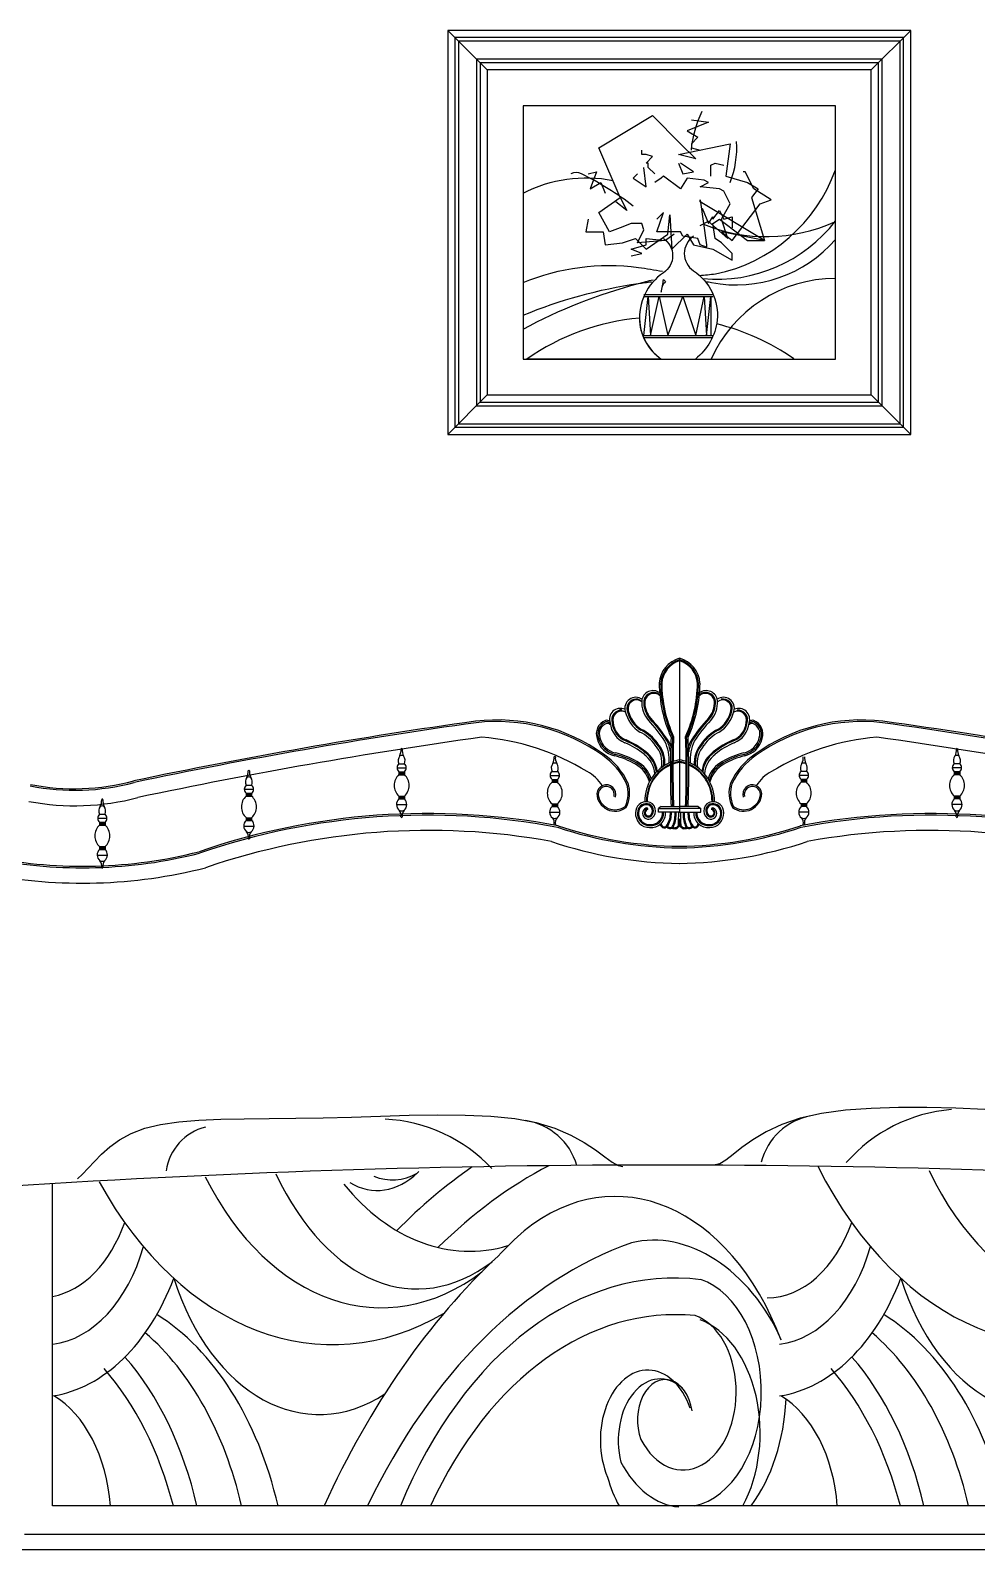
# Model space of a CAD drawing. Header units: millimetres. Extents: x 6388 to 59789, y -18725 to 8137.
# Drawn here: x 11457 to 12683, y 4388 to 6356 of the extents above; entities that cross this region are included whole.
import ezdxf

# ---------------------------------------------------------------- set-up
doc = ezdxf.new("R2010")
doc.units = ezdxf.units.MM

# ---------------------------------------------------------------- blocks, each defined once
blk = doc.blocks.new('A$C705A3933')
for p, q in [((1293.7, 1956.6), (1242.6, 2007.7)), ((1791.4, 1956.6), (1842.6, 2007.7)), ((1496.8, 1665.7), (1586.1, 1665.7)), ((1496.8, 1662.9), (1586.1, 1662.9)), ((1496.8, 1612.7), (1502.4, 1662.9)), ((1502.4, 1662.9), (1505.2, 1612.7)), ((1505.2, 1612.7), (1516.3, 1662.9)), ((1516.3, 1662.9), (1527.5, 1612.7)), ((1527.5, 1612.7), (1547, 1662.9)), ((1547, 1662.9), (1563.8, 1612.7)), ((1563.8, 1612.7), (1574.9, 1662.9)), ((1574.9, 1662.9), (1577.7, 1612.7)), ((1577.7, 1612.7), (1583.3, 1662.9)), ((1583.3, 1662.9), (1583.3, 1612.7)), ((1496.8, 1612.7), (1586.1, 1612.7)), ((1496.8, 1609.9), (1586.1, 1609.9)), ((1293.7, 1535.5), (1242.6, 1484.4)), ((1791.4, 1535.5), (1842.6, 1484.4)), ((1543, 1194.5), (1543, 995)), ((1176.8, 1052.7), (1188.8, 1052.7)), ((1179.2, 1057.9), (1186.3, 1057.9)), ((1179.2, 1047.5), (1186.3, 1047.5)), ((1179.2, 1047.5), (1179.2, 1043.8)), ((1179.2, 1047), (1186.3, 1047)), ((1179.2, 1046.7), (1186.3, 1046.7)), ((1179.2, 1046.3), (1186.3, 1046.3)), ((1179.2, 1045.8), (1186.3, 1045.8)), ((1179.2, 1045.6), (1186.3, 1045.6)), ((1179.2, 1045.1), (1186.3, 1045.1)), ((1179.2, 1044.6), (1186.3, 1044.6)), ((1179.2, 1043.7), (1186.3, 1043.7)), ((1186.3, 1047.5), (1186.3, 1043.8)), ((1377.7, 1048), (1384.8, 1048)), ((1707.5, 1048), (1700.4, 1048)), ((1908.4, 1052.7), (1896.3, 1052.7)), ((1905.9, 1057.9), (1898.8, 1057.9)), ((1905.9, 1047.5), (1898.8, 1047.5)), ((1898.8, 1047.5), (1898.8, 1043.8)), ((1905.9, 1047), (1898.8, 1047)), ((1905.9, 1046.7), (1898.8, 1046.7)), ((1905.9, 1046.3), (1898.8, 1046.3)), ((1905.9, 1045.8), (1898.8, 1045.8)), ((1905.9, 1045.6), (1898.8, 1045.6)), ((1905.9, 1045.1), (1898.8, 1045.1)), ((1905.9, 1044.6), (1898.8, 1044.6)), ((1905.9, 1043.7), (1898.8, 1043.7)), ((1905.9, 1047.5), (1905.9, 1043.8)), ((978.8, 1024.8), (990.9, 1024.8)), ((981.3, 1030), (988.4, 1030)), ((1375.2, 1042.8), (1387.2, 1042.8)), ((1377.7, 1037.6), (1384.8, 1037.6)), ((1377.7, 1037.6), (1377.7, 1033.9)), ((1377.7, 1037.1), (1384.8, 1037.1)), ((1377.7, 1036.9), (1384.8, 1036.9)), ((1377.7, 1036.4), (1384.8, 1036.4)), ((1377.7, 1035.9), (1384.8, 1035.9)), ((1377.7, 1035.7), (1384.8, 1035.7)), ((1377.7, 1035.2), (1384.8, 1035.2)), ((1377.7, 1034.8), (1384.8, 1034.8)), ((1377.7, 1033.8), (1384.8, 1033.8)), ((1384.8, 1037.6), (1384.8, 1033.9)), ((1709.9, 1042.8), (1697.9, 1042.8)), ((1700.4, 1037.6), (1700.4, 1033.9)), ((1707.5, 1037.6), (1700.4, 1037.6)), ((1707.5, 1037.1), (1700.4, 1037.1)), ((1707.5, 1036.9), (1700.4, 1036.9)), ((1707.5, 1036.4), (1700.4, 1036.4)), ((1707.5, 1035.9), (1700.4, 1035.9)), ((1707.5, 1035.7), (1700.4, 1035.7)), ((1707.5, 1035.2), (1700.4, 1035.2)), ((1707.5, 1034.8), (1700.4, 1034.8)), ((1707.5, 1033.8), (1700.4, 1033.8)), ((1707.5, 1037.6), (1707.5, 1033.9)), ((981.3, 1019.6), (988.4, 1019.6)), ((981.3, 1019.6), (981.3, 1015.9)), ((981.3, 1019.1), (988.4, 1019.1)), ((981.3, 1018.9), (988.4, 1018.9)), ((981.3, 1018.4), (988.4, 1018.4)), ((981.3, 1018), (988.4, 1018)), ((981.3, 1017.7), (988.4, 1017.7)), ((981.3, 1017.2), (988.4, 1017.2)), ((981.3, 1016.8), (988.4, 1016.8)), ((981.3, 1015.8), (988.4, 1015.8)), ((988.4, 1019.6), (988.4, 1015.9)), ((1176.1, 1004.9), (1189.4, 1004.9)), ((1179.2, 1015.9), (1186.3, 1015.9)), ((1179.2, 1015.9), (1179.2, 1012.3)), ((1179.2, 1015.4), (1186.3, 1015.4)), ((1179.2, 1014.7), (1186.3, 1014.7)), ((1179.2, 1014.2), (1186.3, 1014.2)), ((1179.2, 1013.5), (1186.3, 1013.5)), ((1179.2, 1013), (1186.3, 1013)), ((1179.2, 1012.3), (1186.3, 1012.3)), ((1186.3, 1015.9), (1186.3, 1012.3)), ((1377.7, 1006), (1377.7, 1002.4)), ((1377.7, 1006), (1384.8, 1006)), ((1377.7, 1005.5), (1384.8, 1005.5)), ((1377.7, 1004.8), (1384.8, 1004.8)), ((1377.7, 1004.3), (1384.8, 1004.3)), ((1377.7, 1003.6), (1384.8, 1003.6)), ((1384.8, 1006), (1384.8, 1002.4)), ((1707.5, 1006), (1700.4, 1006)), ((1700.4, 1006), (1700.4, 1002.4)), ((1707.5, 1005.5), (1700.4, 1005.5)), ((1707.5, 1004.8), (1700.4, 1004.8)), ((1707.5, 1004.3), (1700.4, 1004.3)), ((1707.5, 1003.6), (1700.4, 1003.6)), ((1707.5, 1006), (1707.5, 1002.4)), ((1909, 1004.9), (1895.7, 1004.9)), ((1898.8, 1015.9), (1898.8, 1012.3)), ((1905.9, 1015.9), (1898.8, 1015.9)), ((1905.9, 1015.4), (1898.8, 1015.4)), ((1905.9, 1014.7), (1898.8, 1014.7)), ((1905.9, 1014.2), (1898.8, 1014.2)), ((1905.9, 1013.5), (1898.8, 1013.5)), ((1905.9, 1013), (1898.8, 1013)), ((1905.9, 1012.3), (1898.8, 1012.3)), ((1905.9, 1015.9), (1905.9, 1012.3)), ((788.9, 987.3), (800.9, 987.3)), ((791.4, 992.5), (798.5, 992.5)), ((981.3, 988), (988.4, 988)), ((981.3, 988), (981.3, 984.5)), ((981.3, 987.5), (988.4, 987.5)), ((981.3, 986.8), (988.4, 986.8)), ((981.3, 986.4), (988.4, 986.4)), ((981.3, 985.6), (988.4, 985.6)), ((981.3, 985.2), (988.4, 985.2)), ((981.3, 984.5), (988.4, 984.5)), ((988.4, 988), (988.4, 984.5)), ((1374.6, 995), (1387.9, 995)), ((1377.7, 1003.1), (1384.8, 1003.1)), ((1377.7, 1002.4), (1384.8, 1002.4)), ((1519.1, 1002.7), (1515.7, 1000.1)), ((1515.7, 995), (1515.7, 1000.1)), ((1515.7, 1000.1), (1543, 1000.1)), ((1543, 995), (1515.7, 995)), ((1519.1, 1002.7), (1543, 1002.7)), ((1566.9, 1002.7), (1543, 1002.7)), ((1570.3, 1000.1), (1543, 1000.1)), ((1543, 1000.1), (1543, 995)), ((1543, 1000.1), (1543, 995)), ((1543, 995), (1570.3, 995)), ((1566.9, 1002.7), (1570.3, 1000.1)), ((1570.3, 995), (1570.3, 1000.1)), ((1710.6, 995), (1697.3, 995)), ((1707.5, 1003.1), (1700.4, 1003.1)), ((1707.5, 1002.4), (1700.4, 1002.4)), ((791.4, 982.1), (798.5, 982.1)), ((791.4, 982.1), (791.4, 978.4)), ((791.4, 981.6), (798.5, 981.6)), ((791.4, 981.4), (798.5, 981.4)), ((791.4, 980.9), (798.5, 980.9)), ((791.4, 980.4), (798.5, 980.4)), ((791.4, 980.2), (798.5, 980.2)), ((791.4, 979.7), (798.5, 979.7)), ((791.4, 979.3), (798.5, 979.3)), ((791.4, 978.3), (798.5, 978.3)), ((798.5, 982.1), (798.5, 978.4)), ((978.2, 977), (991.5, 977)), ((791.4, 950.5), (798.5, 950.5)), ((791.4, 950.5), (791.4, 946.9)), ((791.4, 950), (798.5, 950)), ((791.4, 949.3), (798.5, 949.3)), ((791.4, 948.8), (798.5, 948.8)), ((791.4, 948.1), (798.5, 948.1)), ((791.4, 947.7), (798.5, 947.7)), ((791.4, 946.9), (798.5, 946.9)), ((798.5, 950.5), (798.5, 946.9)), ((788.2, 939.5), (801.6, 939.5)), ((1791.3, 611.5), (1757.8, 609.1)), ((1826.7, 612.5), (1791.3, 611.5)), ((1863.5, 612.5), (1826.7, 612.5)), ((1900.9, 611.6), (1863.5, 612.5)), ((1938.3, 610.2), (1900.9, 611.6)), ((849.9, 585.8), (870.5, 590.8)), ((870.5, 590.8), (893.9, 594.2)), ((893.9, 594.2), (919.9, 596.4)), ((919.9, 596.4), (948.3, 597.6)), ((948.3, 597.6), (978.9, 598.1)), ((978.9, 598.1), (1011.3, 598.4)), ((1011.3, 598.4), (1045.5, 598.6)), ((1045.5, 598.6), (1081.1, 599.1)), ((1081.1, 599.1), (1117.9, 600.1)), ((1117.9, 600.1), (1155.3, 601.4)), ((1155.3, 601.4), (1192.7, 602.5)), ((1192.7, 602.5), (1229.5, 603.2)), ((1229.5, 603.2), (1264.9, 602.9)), ((1264.9, 602.9), (1298.5, 601.4)), ((1298.5, 601.4), (1329.5, 598.3)), ((1329.5, 598.3), (1357.3, 593.1)), ((1357.3, 593.1), (1381.4, 585.7)), ((1675.5, 590.7), (1655.1, 581.1)), ((1699.3, 598.9), (1675.5, 590.7)), ((1727, 604.9), (1699.3, 598.9)), ((1757.8, 609.1), (1727, 604.9)), ((804.6, 561.8), (817.2, 570.8)), ((817.2, 570.8), (832.2, 579)), ((832.2, 579), (849.9, 585.8)), ((1381.4, 585.7), (1402.1, 576.8)), ((1402.1, 576.8), (1419.5, 567.2)), ((1638, 570.8), (1623.8, 560.8)), ((1655.1, 581.1), (1638, 570.8)), ((784.6, 542.9), (793.8, 552.3)), ((793.8, 552.3), (804.6, 561.8)), ((1419.5, 567.2), (1434, 557.6)), ((1434, 557.6), (1446, 548.9)), ((1612.2, 551.7), (1602.7, 544.3)), ((1623.8, 560.8), (1612.2, 551.7)), ((769.4, 526.3), (776.6, 534.1)), ((776.6, 534.1), (784.6, 542.9)), ((1446, 548.9), (1455.7, 541.8)), ((1455.7, 541.8), (1463.4, 537.4)), ((1463.4, 537.4), (1469.5, 536.2)), ((1595.2, 539.6), (1589.1, 538.2)), ((1602.7, 544.3), (1595.2, 539.6)), ((730.5, 96.7), (730.5, 513.3)), ((762.6, 520.1), (769.4, 526.3)), ((2354.6, 96.6), (730.5, 96.7)), ((693.9, 60), (2391.3, 60)), ((673.9, 40), (2411.3, 40))]:
    blk.add_line(p, q)
for points in [[(1242.6, 2007.7), (1242.6, 1484.4), (1842.6, 1484.4), (1842.6, 2007.7)], [(1251.9, 1998.4), (1251.9, 1493.7), (1833.3, 1493.7), (1833.3, 1998.4)], [(1256.5, 1993.8), (1256.5, 1498.3), (1828.6, 1498.3), (1828.6, 1993.8)], [(1279.8, 1970.5), (1279.8, 1521.6), (1805.4, 1521.6), (1805.4, 1970.5)], [(1284.4, 1965.9), (1284.4, 1526.2), (1800.7, 1526.2), (1800.7, 1965.9)], [(1293.7, 1956.6), (1293.7, 1535.5), (1791.4, 1535.5), (1791.4, 1956.6)], [(1340.2, 1910.1), (1340.2, 1582.1), (1744.9, 1582.1), (1744.9, 1910.1)]]:
    blk.add_lwpolyline(points, close=True)
for points in [[(1535.9, 1743.8), (1524.7, 1735.4), (1488.4, 1732.6), (1496.8, 1749.4), (1494, 1757.8), (1480.1, 1757.8), (1466.1, 1752.2), (1452.2, 1746.6), (1438.2, 1771.7), (1466.1, 1791.2), (1438.2, 1855.4), (1508, 1897.3), (1544.3, 1861), (1563.8, 1841.5), (1541.5, 1847), (1608.4, 1861), (1602.8, 1819.1), (1630.8, 1810.8), (1644.7, 1802.4), (1636.3, 1791.2), (1653.1, 1735.4), (1569.4, 1785.7), (1569.4, 1788.4), (1577.7, 1729.8), (1577.7, 1727.1), (1569.4, 1729.8), (1566.6, 1738.2), (1547, 1741), (1544.3, 1746.6), (1513.6, 1746.6), (1521.9, 1771.7), (1513.6, 1763.3)], [(1558.2, 1891.7), (1580.5, 1888.9), (1552.6, 1877.7), (1566.6, 1869.4), (1558.2, 1861), (1558.2, 1855.4), (1569.4, 1852.6)], [(1510.8, 1821.9), (1502.4, 1830.3), (1502.4, 1835.9), (1499.6, 1835.9), (1508, 1844.3), (1499.6, 1847), (1494, 1847), (1494, 1852.6)], [(1488.4, 1821.9), (1482.9, 1816.4), (1499.6, 1805.2), (1496.8, 1830.3)], [(1541.5, 1835.9), (1547, 1821.9), (1561, 1824.7), (1544.3, 1835.9)], [(1583.3, 1819.1), (1583.3, 1833.1), (1588.9, 1835.9), (1600.1, 1833.1), (1600.1, 1833.1)], [(1424.3, 1763.3), (1421.5, 1746.6), (1443.8, 1746.6), (1446.6, 1729.8), (1468.9, 1732.6), (1485.7, 1738.2), (1499.6, 1724.3), (1527.5, 1743.8), (1530.3, 1768.9), (1533.1, 1724.3), (1552.6, 1743.8), (1561, 1729.8), (1586.1, 1724.3), (1611.2, 1710.3), (1611.2, 1718.7), (1597.3, 1732.6), (1588.9, 1738.2), (1586.1, 1757.8), (1594.5, 1763.3), (1630.8, 1735.4), (1653.1, 1735.4), (1597.3, 1746.6), (1611.2, 1735.4), (1647.5, 1782.9), (1661.4, 1788.4), (1639.1, 1802.4), (1628, 1824.7), (1625.2, 1824.7)], [(1424.3, 1821.9), (1435.4, 1824.7), (1427.1, 1802.4), (1441, 1810.8), (1446.6, 1796.8)], [(1569.4, 1755), (1580.5, 1760.5), (1583.3, 1757.8), (1605.6, 1738.2), (1597.3, 1763.3), (1608.4, 1782.9), (1600.1, 1799.6), (1594.5, 1802.4), (1569.4, 1805.2), (1580.5, 1810.8), (1574.9, 1813.6), (1552.6, 1816.4), (1544.3, 1802.4), (1521.9, 1819.1), (1519.1, 1816.4), (1510.8, 1810.8)], [(1466.1, 1791.2), (1474.5, 1774.5), (1460.5, 1785.7)], [(1572.2, 1777.3), (1580.5, 1757.8), (1586.1, 1766.1), (1586.1, 1763.3), (1594.5, 1774.5), (1600.1, 1763.3), (1611.2, 1766.1), (1611.2, 1752.2)], [(1480.1, 1715.9), (1494, 1718.7), (1480.1, 1724.3), (1499.6, 1729.8), (1499.6, 1738.2), (1524.7, 1735.4)], [(1519.2, 1582.1), (1344.9, 1582.1)]]:
    blk.add_lwpolyline(points)
for points in [[(1558.2, 1852.6, -0.090388), (1572.2, 1902.9, -0.87823)], [(1608.4, 1810.8, 0.112422), (1616.8, 1863.8, -0.454211)], [(1340.2, 1797.1, -0.166988), (1456.4, 1813.5, 0.269894)], [(1482.9, 1780.1, 0.048586), (1415.9, 1821.9, 0.234936), (1401.9, 1821.9, 0.319961)], [(1568.8, 1690.4, 0.001546), (1589.3, 1692.3, 0.262807), (1744.9, 1827.2, -5.805995)], [(1573, 1686.2, 0.257033), (1744.9, 1760.9, -4.581487)], [(1573.9, 1756.7, 0.206143), (1743.9, 1759.7, -0.742705)], [(1522, 1738.3, -0.535184), (1522, 1693.7, 0.274976), (1491.3, 1629.5, 0.224219)], [(1561, 1741, 0.535184), (1561, 1696.4, -0.274976), (1591.7, 1632.2, -0.196395), (1563.5, 1582.1)], [(1576.3, 1682.5, -0.009674), (1584.5, 1681.1, 0.267324), (1744.9, 1736.8, -6.221902)], [(1340.2, 1681.1, -0.132491), (1489.5, 1700.7, -0.011831), (1521, 1695.7, 0.291627)], [(1340.2, 1620.9, -0.057339), (1489.5, 1679.9, 0.005801)], [(1340.2, 1638.9, -0.062115), (1489.5, 1679.9, -0.068553)], [(1489.5, 1679.9, -0.007027), (1508.6, 1684.8, 0.005801)], [(1489.5, 1679.9, -0.006813), (1506.4, 1682.2, -0.068553)], [(1491, 1635.2, 0.251667), (1519.2, 1582.1, -0.211874)], [(1491.3, 1629.5, 0.224219), (1519.2, 1582.1, 0.769732)]]:
    blk.add_lwpolyline(points, format="xyb")
blk.add_lwpolyline([(1524.7, 1682.4, 0.205258), (1519.1, 1668.5, 0.039936), (1521.9, 1685.2)], format="xyb", close=True)
for centre, radius, start, end in [((1745.2, 1509.6), 176.9, 90.1426, 155.8281), ((1518.3, 1332.6), 303.8, 95.1556, 124.8111), ((1518.2, 1333), 303.4, 55.2774, 76.1081), ((1552.3, 1159.9), 35.8, 105.0943, 176.454), ((1552.3, 1159.9), 33.9, 105.99, 176.338), ((1552.3, 1159.9), 32.6, 106.6497, 176.2546), ((1533.6, 1159.9), 35.8, 3.546, 74.9057), ((1533.6, 1159.9), 33.9, 3.662, 74.01), ((1533.6, 1159.9), 32.6, 3.7454, 73.3503), ((1690.3, 1163.6), 173.8, 180.5074, 204.2701), ((1690.3, 1163.6), 171.9, 180.5308, 204.4234), ((1690.3, 1163.6), 170.5, 180.547, 204.5271), ((1395.6, 1163.6), 170.5, 335.4729, 359.453), ((1395.6, 1163.6), 171.9, 335.5766, 359.4692), ((1395.6, 1163.6), 173.8, 335.7299, 359.4926), ((1486.2, 1129.8), 14.2, 54.9337, 196.9916), ((1486.7, 1129.6), 12, 77.6397, 196.0111), ((1486.5, 1132.1), 9.56, 39.5094, 73.0672), ((1508.5, 1137.9), 14.7, 52.9602, 174.1334), ((1509.3, 1137.4), 12.9, 74.7733, 172.4), ((1509.7, 1137.1), 12, 49.8764, 170.8512), ((1508.6, 1139.7), 11, 36.6563, 67.8287), ((1577.4, 1137.9), 14.7, 5.8666, 127.0398), ((1577.4, 1139.7), 11, 112.1713, 143.3437), ((1576.3, 1137.1), 12, 9.1488, 130.1236), ((1576.6, 1137.4), 12.9, 7.6, 105.2267), ((1599.8, 1129.8), 14.2, 343.0084, 125.0663), ((1599.2, 1129.6), 12, 343.9889, 102.3603), ((1466.3, 1115.4), 14.2, 65.9277, 199.6516), ((1467.6, 1114.7), 12.6, 86.8405, 196.9495), ((1467.6, 1114.7), 11.3, 62.4271, 197.652), ((1463, 1123.1), 6.54, 39.1436, 85.0548), ((1514.5, 1135.3), 43, 193.0799, 237.8483), ((1514.5, 1135.3), 40.4, 193.016, 237.6775), ((1487.2, 1129.4), 11.1, 52.5778, 195.0045), ((1514.5, 1135.3), 39.1, 192.9929, 237.5873), ((1528.8, 1137.2), 34.9, 176.4412, 221.5398), ((1528.8, 1137.2), 32.3, 176.6293, 221.4685), ((1528.8, 1137.2), 31, 176.7595, 221.4297), ((1557.2, 1137.2), 31, 318.5703, 3.2405), ((1557.2, 1137.2), 32.3, 318.5315, 3.3707), ((1557.2, 1137.2), 34.9, 318.4602, 3.5588), ((1598.8, 1129.4), 11.1, 344.9955, 127.4222), ((1571.4, 1135.3), 39.1, 302.4127, 347.0071), ((1571.4, 1135.3), 40.4, 302.3225, 346.984), ((1571.4, 1135.3), 43, 302.1517, 346.9201), ((1618.4, 1114.7), 11.3, 342.348, 117.5729), ((1619.6, 1115.4), 14.2, 340.3484, 114.0723), ((1618.4, 1114.7), 12.6, 343.0505, 93.1595), ((2192.6, -5430.1), 6606.6, 97.95134, 101.85336), ((2194.8, -5437.9), 6612.6, 97.95713, 101.85745), ((1306.5, 877.9), 236.7, 54.3655, 96.7424), ((1306.3, 877.3), 235.2, 54.4942, 96.563), ((1453.5, 1096.6), 18.5, 110.8731, 199.3559), ((1453.5, 1096.6), 16.6, 111.2823, 199.6867), ((1453.5, 1096.6), 14.6, 111.8457, 200.0962), ((1448.7, 1109.3), 4.91, 40.4982, 111.6544), ((1448.5, 1107.4), 4.69, 10.7886, 102.8924), ((1449.1, 1105), 5.18, 36.2443, 101.8601), ((1483, 1113.2), 30.1, 184.9233, 248.9074), ((1483, 1113.2), 27.5, 184.3909, 248.9499), ((1483, 1113.2), 26.2, 184.0724, 248.9733), ((1467.8, 1051.6), 57, 34.8678, 63.0789), ((1365.2, 984.4), 189, 32.8434, 43.3448), ((1365.2, 984.4), 191.6, 32.8459, 43.3322), ((1365.2, 984.4), 192.9, 32.8611, 43.3258), ((1720.7, 984.4), 192.9, 136.6742, 147.1389), ((1720.7, 984.4), 191.6, 136.6678, 147.1541), ((1720.7, 984.4), 189, 136.6552, 147.1566), ((1618.2, 1051.6), 57, 116.9211, 145.1322), ((1603, 1113.2), 26.2, 291.0267, 355.9276), ((1603, 1113.2), 27.5, 291.0501, 355.6091), ((1603, 1113.2), 30.1, 291.0926, 355.0767), ((1636.9, 1105), 5.18, 78.1399, 143.7557), ((1637.5, 1107.4), 4.69, 77.1076, 169.2114), ((1637.3, 1109.3), 4.91, 68.3456, 139.5018), ((1632.5, 1096.6), 14.6, 339.9038, 68.1543), ((1632.5, 1096.6), 16.6, 340.3133, 68.7177), ((1632.5, 1096.6), 18.5, 340.6441, 69.1269), ((1778.6, 877.9), 236.7, 83.2576, 125.6345), ((1778.8, 877.3), 235.2, 83.437, 125.5058), ((890.3, -5437.9), 6612.6, 78.14255, 82.04287), ((892.5, -5430.1), 6606.6, 78.14664, 82.04866), ((2217, -5516.1), 6673.6, 98.01468, 101.89808), ((1261.7, 785.1), 308.2, 58.4261, 85.3838), ((1465.3, 1097.6), 30.1, 193.7108, 257.8835), ((1465.3, 1097.6), 28.2, 193.5121, 257.9149), ((1465.3, 1097.6), 26.2, 193.278, 257.9493), ((1437.8, 1000.2), 91.5, 49.8167, 67.9853), ((1437.8, 1000.2), 94.1, 49.8743, 67.9985), ((1437.8, 1000.2), 95.4, 49.9015, 68.0051), ((1467.8, 1051.6), 53, 34.6096, 63.2735), ((1467.8, 1051.6), 55.7, 34.7864, 63.1425), ((1486.9, 1059.5), 35.7, 352.6181, 41.901), ((1486.9, 1059.5), 37, 354.2683, 41.7747), ((1470.8, 1062.2), 58.6, 356.648, 24.9057), ((1486.9, 1066.5), 44.9, 8.7126, 29.0526), ((1496.8, 1068.1), 37, 20.1326, 34.5276), ((2705.5, 1047.4), 1174.5, 177.8161, 182.1839), ((2705.5, 1047.4), 1172.5, 177.7935, 182.1875), ((2705.5, 1047.4), 1171.2, 177.7784, 182.19), ((380.4, 1047.4), 1171.2, 357.81, 2.2216), ((380.4, 1047.4), 1172.5, 357.8125, 2.2065), ((380.4, 1047.4), 1174.5, 357.8161, 2.1839), ((1589.2, 1068.1), 37, 145.4724, 159.8674), ((1599.1, 1066.5), 44.9, 150.9474, 171.2874), ((1615.1, 1062.2), 58.6, 155.0943, 183.352), ((1599, 1059.5), 37, 138.2253, 185.7317), ((1599, 1059.5), 35.7, 138.099, 187.3819), ((1618.2, 1051.6), 55.7, 116.8575, 145.2136), ((1618.2, 1051.6), 53, 116.7265, 145.3904), ((1648.1, 1000.2), 95.4, 111.9949, 130.0985), ((1648.1, 1000.2), 94.1, 112.0015, 130.1257), ((1648.1, 1000.2), 91.5, 112.0147, 130.1833), ((1620.7, 1097.6), 26.2, 282.0507, 346.722), ((1620.7, 1097.6), 28.2, 282.0851, 346.4879), ((1620.7, 1097.6), 30.1, 282.1165, 346.2892), ((1823.5, 785.1), 308.2, 94.6162, 121.5739), ((868.2, -5516.1), 6673.6, 78.10192, 81.98532), ((1188, 1062.1), 9.73, 142.984, 206.0443), ((1164, 1075.8), 18, 334.337, 2.9211), ((1182.8, 1062.3), 6.21, 65.4734, 114.5266), ((1182.8, 1076.6), 0.826, 10.8039, 169.1961), ((1198.9, 1075.3), 15.4, 174.655, 208.3317), ((1176.4, 1062), 10.8, 337.2963, 33.6755), ((1362.4, 1065.9), 18, 334.337, 2.9211), ((1381.2, 1066.7), 0.826, 10.8039, 169.1961), ((1397.3, 1065.4), 15.4, 174.655, 208.3317), ((1392.9, 994.4), 89.7, 24.8112, 56.0974), ((1392.4, 993.9), 92.3, 24.9911, 55.7267), ((1438.3, 978.9), 91.5, 58.7928, 76.9614), ((1438.3, 978.9), 93.5, 58.8364, 76.9713), ((1438.3, 978.9), 95.4, 58.8775, 76.9812), ((1475.5, 1041.6), 35.6, 5.3867, 53.063), ((1477.4, 1043.4), 35.7, 6.0846, 53.8604), ((1477.4, 1043.4), 37, 7.7106, 53.7896), ((1485.7, 1058.8), 34.5, 350.4079, 41.6315), ((1551.6, 1009.9), 53.7, 99.2248, 110.1781), ((1534.4, 1009.9), 53.7, 69.8219, 80.7752), ((1600.3, 1058.8), 34.5, 138.3685, 189.5921), ((1608.5, 1043.4), 37, 126.2104, 172.2894), ((1608.5, 1043.4), 35.7, 126.1396, 173.9154), ((1610.5, 1041.6), 35.6, 126.937, 174.6133), ((1647.7, 978.9), 95.4, 103.0188, 121.1225), ((1647.7, 978.9), 93.5, 103.0287, 121.1636), ((1647.7, 978.9), 91.5, 103.0386, 121.2072), ((1692.7, 993.9), 92.3, 124.2733, 155.0089), ((1692.2, 994.4), 89.7, 123.9026, 155.1888), ((1687.8, 1065.4), 15.4, 331.6683, 5.345), ((1722.7, 1065.9), 18, 177.0789, 205.663), ((1908.7, 1062), 10.8, 146.3245, 202.7037), ((1886.3, 1075.3), 15.4, 331.6683, 5.345), ((1902.4, 1062.3), 6.21, 65.4734, 114.5266), ((1902.4, 1076.6), 0.826, 10.8039, 169.1961), ((1921.2, 1075.8), 18, 177.0789, 205.663), ((1897.2, 1062.1), 9.73, 333.9557, 37.016), ((966, 1047.9), 18, 334.337, 2.9211), ((984.8, 1048.7), 0.826, 10.8039, 169.1961), ((1000.9, 1047.4), 15.4, 174.655, 208.3317), ((1192.1, 1029.8), 19, 132.6721, 227.3279), ((1183.5, 1052.7), 6.69, 129.0652, 230.9348), ((1182.1, 1052.7), 6.69, 309.0652, 50.9348), ((1173.8, 1029.8), 18.8, 311.9897, 48.0103), ((1381.9, 1042.8), 6.69, 129.0652, 230.9348), ((1386.4, 1052.3), 9.73, 142.984, 206.0443), ((1381.2, 1052.5), 6.21, 65.4734, 114.5266), ((1374.8, 1052.1), 10.8, 337.2963, 33.6755), ((1380.6, 1042.8), 6.69, 309.0652, 50.9348), ((1398.4, 1001.5), 52.4, 32.2338, 61.937), ((1468.4, 1025), 36.6, 14.7516, 61.7016), ((1470.7, 1027.8), 35, 13.7673, 62.8736), ((1470.7, 1027.8), 37, 16.7853, 62.7656), ((1551.6, 1009.9), 53.7, 112.4331, 181.2863), ((1551.6, 1009.9), 51.5, 113.4853, 181.1688), ((1551.6, 1009.9), 50.6, 113.9463, 181.2322), ((1551.6, 1009.9), 51.5, 99.6267, 111.118), ((1551.6, 1009.9), 50.6, 99.8026, 111.5292), ((1534.4, 1009.9), 51.5, 68.882, 80.3733), ((1534.4, 1009.9), 50.6, 68.4708, 80.1974), ((1534.4, 1009.9), 53.7, 358.7137, 67.5669), ((1534.4, 1009.9), 51.5, 358.8312, 66.5147), ((1534.4, 1009.9), 50.6, 358.7678, 66.0537), ((1615.3, 1027.8), 37, 117.2344, 163.2147), ((1615.3, 1027.8), 35, 117.1264, 166.2327), ((1617.6, 1025), 36.6, 118.2984, 165.2484), ((1686.7, 1001.5), 52.4, 118.063, 147.7662), ((1704.6, 1042.8), 6.69, 129.0652, 230.9348), ((1710.3, 1052.1), 10.8, 146.3245, 202.7037), ((1703.9, 1052.5), 6.21, 65.4734, 114.5266), ((1698.7, 1052.3), 9.73, 333.9557, 37.016), ((1703.3, 1042.8), 6.69, 309.0652, 50.9348), ((1911.4, 1029.8), 18.8, 131.9897, 228.0103), ((1903, 1052.7), 6.69, 129.0652, 230.9348), ((1901.7, 1052.7), 6.69, 309.0652, 50.9348), ((1893.1, 1029.8), 19, 312.6721, 47.3279), ((759, 1322.1), 298.6, 258.8999, 284.9557), ((759, 1322.2), 296.7, 258.8701, 284.9648), ((985.5, 1024.8), 6.69, 129.0652, 230.9348), ((990, 1034.3), 9.73, 142.984, 206.0443), ((984.8, 1034.5), 6.21, 65.4734, 114.5266), ((978.5, 1034.2), 10.8, 337.2963, 33.6755), ((984.2, 1024.8), 6.69, 309.0652, 50.9348), ((1390.5, 1019.9), 19, 132.6721, 227.3279), ((1372.2, 1019.9), 18.8, 311.9897, 48.0103), ((1448, 1018.3), 12.3, 342.6806, 174.9785), ((1447.8, 1018.1), 10.5, 345.6638, 179.4659), ((1433.8, 1019.6), 42.4, 336.8251, 17.0338), ((1436.7, 1020), 41.5, 332.9972, 18.1705), ((1648.4, 1020), 41.5, 161.8295, 207.0028), ((1651.3, 1019.6), 42.4, 162.9662, 203.1749), ((1637.2, 1018.3), 12.3, 5.0215, 197.3194), ((1637.3, 1018.1), 10.5, 0.5341, 194.3362), ((1712.9, 1019.9), 18.8, 131.9897, 228.0103), ((1694.6, 1019.9), 19, 312.6721, 47.3279), ((759.5, 1321.3), 317.8, 259.181, 284.8706), ((776.1, 1010.4), 18, 334.337, 2.9211), ((794.9, 1011.2), 0.826, 10.8039, 169.1961), ((811, 1009.9), 15.4, 174.655, 208.3317), ((994.1, 1002), 19, 132.6721, 227.3279), ((975.8, 1002), 18.8, 311.9897, 48.0103), ((1185.8, 1005.2), 9.65, 132.4619, 231.1818), ((1179.8, 1005.2), 9.65, 308.8182, 47.5381), ((1459.4, 1020.2), 23.8, 182.1693, 306.6865), ((1459.2, 1020.3), 22, 185.3957, 307.8887), ((1500, 994.6), 14.2, 84.0741, 180.873), ((1500, 994.6), 11.6, 84.3749, 180.5816), ((1500, 994.6), 10.3, 84.6836, 179.8634), ((1500, 997), 7.9, 309.2097, 82.7013), ((1500, 997), 9.21, 308.0386, 82.6131), ((1500, 997), 11.8, 307.1379, 82.6515), ((1586, 997), 11.8, 97.3485, 232.8621), ((1586, 997), 9.21, 97.3869, 231.9614), ((1586, 997), 7.9, 97.2987, 230.7903), ((1585.9, 994.6), 14.2, 359.127, 95.9259), ((1585.9, 994.6), 11.6, 359.4184, 95.6251), ((1585.9, 994.6), 10.3, 0.1366, 95.3164), ((1625.7, 1020.2), 23.8, 233.3135, 357.8307), ((1625.9, 1020.3), 22, 232.1113, 354.6043), ((1905.3, 1005.2), 9.65, 132.4619, 231.1818), ((1899.4, 1005.2), 9.65, 308.8182, 47.5381), ((795.6, 987.3), 6.69, 129.0652, 230.9348), ((800.1, 996.8), 9.73, 142.984, 206.0443), ((794.9, 997), 6.21, 65.4734, 114.5266), ((788.5, 996.7), 10.8, 337.2963, 33.6755), ((794.2, 987.3), 6.69, 309.0652, 50.9348), ((1215.8, 84.5), 908.9, 79.2264, 108.9794), ((1216, 84.1), 907.2, 79.2715, 108.978), ((987.8, 977.3), 9.65, 132.4619, 231.1818), ((981.9, 977.3), 9.65, 308.8182, 47.5381), ((1182.8, 1003), 6.12, 239.9891, 300.0109), ((1171.9, 991), 10.2, 348.6237, 40.5205), ((1182.8, 989.2), 0.826, 190.8039, 349.1961), ((1193.6, 991), 10.2, 139.4795, 191.3763), ((1384.2, 995.3), 9.65, 132.4619, 231.1818), ((1370.4, 981.2), 10.2, 348.6237, 40.5205), ((1381.2, 993.1), 6.12, 239.9891, 300.0109), ((1392.1, 981.2), 10.2, 139.4795, 191.3763), ((1378.2, 995.3), 9.65, 308.8182, 47.5381), ((1503.9, 993.4), 18.1, 176.7537, 270.2957), ((1503.9, 993.4), 15.6, 175.9164, 271.2302), ((1504, 993.4), 14.3, 175.0695, 272.109), ((1502.5, 993.6), 7.58, 115.796, 307.4954), ((1502.6, 994.1), 5.3, 98.8056, 305.1302), ((1502.6, 994.4), 4.19, 104.3842, 304.3317), ((1500.3, 999.3), 1.56, 325.3237, 133.734), ((1505.8, 994.2), 19, 264.7045, 2.5346), ((1505.8, 994.1), 16.4, 264.7204, 2.8672), ((1505.8, 994.1), 15, 265.013, 3.2996), ((1502.7, 993.5), 28.3, 328.4567, 2.8734), ((1502.7, 993.5), 29.6, 328.6255, 2.8734), ((1497.4, 992.8), 39.8, 338.4029, 3.1088), ((1497.4, 992.8), 41.1, 338.4812, 3.1088), ((340.9, 1021.3), 1201.3, 357.9434, 358.7433), ((1507, 983.6), 36.2, 350.9316, 4.6045), ((1578.9, 983.6), 36.2, 175.3955, 189.0684), ((2745, 1021.3), 1201.3, 181.2567, 182.0566), ((1588.6, 992.8), 41.1, 176.8912, 201.5188), ((1588.6, 992.8), 39.8, 176.8912, 201.5971), ((1583.3, 993.5), 29.6, 177.1266, 211.3745), ((1583.3, 993.5), 28.3, 177.1266, 211.5433), ((1580.2, 994.2), 19, 177.4654, 275.2955), ((1580.2, 994.1), 16.4, 177.1328, 275.2796), ((1580.2, 994.1), 15, 176.7004, 274.987), ((1583.5, 993.6), 7.58, 232.5046, 64.204), ((1583.4, 994.1), 5.3, 234.8698, 81.1944), ((1583.4, 994.4), 4.19, 235.6683, 75.6158), ((1582, 993.4), 14.3, 267.891, 4.9305), ((1582, 993.4), 15.6, 268.7698, 4.0836), ((1582, 993.4), 18.1, 269.7043, 3.2463), ((1585.7, 999.3), 1.56, 46.266, 214.6763), ((1706.9, 995.3), 9.65, 132.4619, 231.1818), ((1869.3, 84.5), 908.9, 71.0206, 100.7736), ((1869.2, 84.1), 907.2, 71.022, 100.7285), ((1703.9, 993.1), 6.12, 239.9891, 300.0109), ((1693.1, 981.2), 10.2, 348.6237, 40.5205), ((1714.8, 981.2), 10.2, 139.4795, 191.3763), ((1700.9, 995.3), 9.65, 308.8182, 47.5381), ((1891.5, 991), 10.2, 348.6237, 40.5205), ((1902.4, 1003), 6.12, 239.9891, 300.0109), ((1902.4, 989.2), 0.826, 190.8039, 349.1961), ((1913.2, 991), 10.2, 139.4795, 191.3763), ((804.2, 964.5), 19, 132.6721, 227.3279), ((785.9, 964.5), 18.8, 311.9897, 48.0103), ((1218, 80.2), 891.3, 79.7388, 108.9552), ((984.8, 975.1), 6.12, 239.9891, 300.0109), ((974, 963.2), 10.2, 348.6237, 40.5205), ((995.7, 963.2), 10.2, 139.4795, 191.3763), ((1381.2, 979.3), 0.826, 190.8039, 349.1961), ((1549.1, 1468.6), 519.7, 251.5849, 269.3224), ((1549, 1468.7), 517.8, 251.6173, 269.3295), ((1523.1, 980.3), 5.38, 189.6685, 335.5226), ((1523.1, 980.3), 4.07, 177.2401, 336.5669), ((1530.5, 979.3), 5.38, 217.825, 342.9703), ((1530.5, 979.3), 4.07, 216.2355, 343.6471), ((1536.8, 980.1), 6.36, 237.7027, 339.3648), ((1536.8, 980.1), 5.06, 242.3892, 337.9363), ((1536.2, 1468.7), 517.8, 270.6705, 288.3827), ((1536.1, 1468.6), 519.7, 270.6776, 288.4151), ((1549.2, 980.1), 6.36, 200.6352, 302.2973), ((1549.2, 980.1), 5.06, 202.0637, 297.6108), ((1555.5, 979.3), 5.38, 197.0297, 322.175), ((1555.5, 979.3), 4.07, 196.3529, 323.7645), ((1562.9, 980.3), 5.38, 204.4774, 350.3315), ((1562.9, 980.3), 4.07, 203.4331, 2.7599), ((1703.9, 979.3), 0.826, 190.8039, 349.1961), ((1867.1, 80.2), 891.3, 71.0448, 100.2612), ((797.9, 939.8), 9.65, 132.4619, 231.1818), ((791.9, 939.8), 9.65, 308.8182, 47.5381), ((984.8, 961.3), 0.826, 190.8039, 349.1961), ((1549.9, 1468.1), 539.4, 251.2851, 269.2612), ((1535.3, 1468.1), 539.4, 270.7388, 288.7149), ((769.1, 1542), 618.9, 258.9706, 284.1996), ((769.1, 1541.3), 616.2, 258.9775, 284.192), ((794.9, 937.6), 6.12, 239.9891, 300.0109), ((784.1, 925.7), 10.2, 348.6237, 40.5205), ((805.7, 925.7), 10.2, 139.4795, 191.3763), ((769.3, 1548.2), 645, 258.9515, 284.2937), ((794.9, 923.8), 0.826, 190.8039, 349.1961), ((1151.1, 393.7), 204.1, 43.2099, 87.1514), ((1331.2, 514.8), 81.8, 16.1867, 81.4163), ((1728.1, 521.5), 81.8, 100.5138, 165.7433), ((1912.2, 406.6), 204.1, 94.7787, 138.7202), ((945.8, 520.4), 69.1, 104.4036, 171.4428), ((1525.5, -12551.4), 13089.5, 85.9826, 93.86786)]:
    blk.add_arc(centre, radius, start, end)
for centre, major_axis, ratio, start_param, end_param in [((1564.1, -373.2), (0, 1003.9), 0.68, 6.721772, 6.887077), ((1594.8, -375.3), (0, -968.9), 0.68, 3.484329, 3.728616), ((1459.6, 136), (0, 361.4), 0.68, 5.218121, 6.784367), ((2035.3, 880.6), (0, -575.1), 0.68, 5.353628, 6.661293), ((1093.3, 880.6), (0, -575.1), 0.68, 5.398223, 6.661293), ((1156.6, 770.4), (0, -417.1), 0.68, -0.935419, 0.476403), ((1208.5, 815.1), (-8.4, -437.5), 0.56205, -0.839863, 0.415009), ((1270.7, 800.2), (0, 373.7), 0.68, 2.445396, 3.339184), ((1151.4, 644.3), (0, 139.1), 0.68, 2.753483, 3.726131), ((1171, 650.2), (0, -131.4), 0.68, 6.008353, 6.647252), ((1177.9, 584.7), (0, 67.9), 0.68, 3.732151, 3.772865), ((2098.6, 770.4), (0, -417.1), 0.68, -0.959029, 0.476403), ((714.3, 548.2), (0, 182), 0.68, 3.272942, 4.229533), ((1592.3, -159.4), (0, 714.8), 0.68, 0.542013, 0.625379), ((1540.8, 249), (-74.5, 183.6), 0.745867, -1.530646, -0.100845), ((1656.4, 548.2), (0, 182), 0.68, 3.14258, 4.229533), ((1617.4, -401.6), (0, 862.7), 0.68, 0.235539, 0.954936), ((718.6, 511.7), (0, 206.4), 0.68, 3.227058, 4.318474), ((1718.8, -531.5), (0, 1127.4), 0.68, 0.565948, 0.979724), ((1660.6, 511.7), (0, 206.4), 0.68, 3.227058, 4.318474), ((1536.5, -218), (0, 609.7), 0.68, 6.20013, 7.311536), ((709.6, 537), (0, 299.5), 0.68, 3.244645, 4.205018), ((1075.8, 520.2), (0, 305.2), 0.68, 2.006169, 3.565187), ((1547.4, 244.4), (0, 149.3), 0.68, 3.290129, 6.054641), ((1651.6, 537), (0, 299.5), 0.68, 3.244645, 4.205018), ((2017.8, 520.2), (0, 305.2), 0.68, 2.006169, 3.565187), ((1537.5, -219.4), (0, -563.7), 0.68, 3.075003, 4.117015), ((756.2, -37.1), (0, -414), 0.68, 1.900046, 2.742661), ((1547.4, 244.4), (0, 101.3), 0.68, 2.22689, 6.054641), ((1544.7, 191), (0, 151), 0.68, 4.037894, 6.038302), ((1698.2, -37.1), (0, -414), 0.68, 1.900046, 2.742661), ((709, -37.1), (0, -414), 0.68, 1.900046, 2.614747), ((1651, -37.1), (0, -414), 0.68, 1.900046, 2.614747), ((651.2, -37.1), (0, -414), 0.68, 1.900046, 2.479658), ((1593.2, -37.1), (0, -414), 0.68, 1.900046, 2.479658), ((624.3, -52), (0, -414), 0.68, 1.938265, 2.479658), ((1501.8, 182), (0, -90.5), 0.68, 2.045117, 5.273507), ((1517.8, 181.2), (0, -79.9), 0.68, 2.582075, 5.068587), ((1524.3, 207.6), (0, -52.7), 0.68, 1.805856, 5.207551), ((1566.3, -52), (0, -414), 0.68, 1.938265, 2.479658), ((687.3, 77.7), (0, 174.6), 0.68, 4.821745, 5.895886), ((1629.3, 77.7), (0, 174.6), 0.68, 4.821745, 5.895886), ((1540.8, 249), (0, 206.6), 0.68, 3.883457, 4.643956), ((1547.4, 244.4), (0, 149.3), 0.68, 2.22689, 3.089218), ((1544.7, 191), (0, 151), 0.68, 1.959527, 2.245291)]:
    blk.add_ellipse(centre, major_axis=major_axis, ratio=ratio, start_param=start_param, end_param=end_param)

msp = doc.modelspace()

# ---------------------------------------------------------------- block references
msp.add_blockref('A$C705A3933', (10755.6, 4348.3))

doc.saveas('drawing.dxf')
